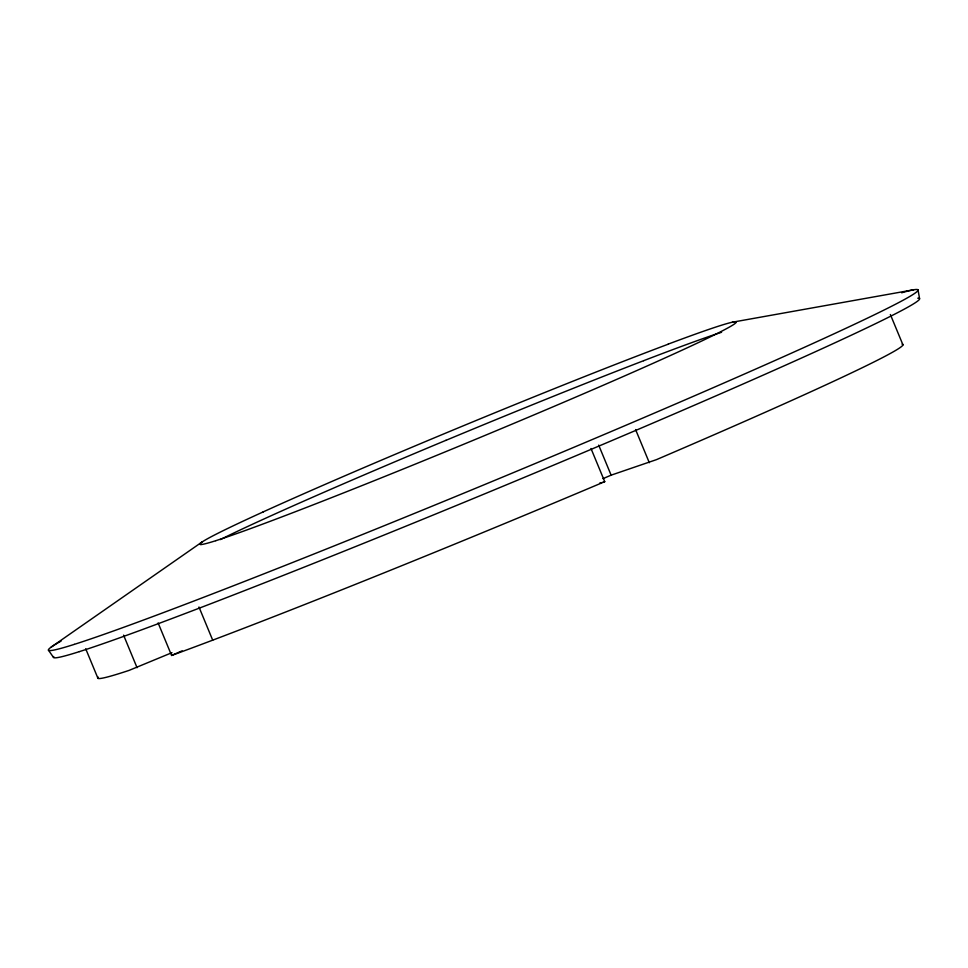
<?xml version="1.0" encoding="UTF-8"?>
<svg xmlns="http://www.w3.org/2000/svg" width="968" height="968" viewBox="0 0 968 968"><rect width="100%" height="100%" fill="white"/><g stroke="black" fill="none" stroke-linecap="round" stroke-linejoin="round"><path stroke-width="1.45" d="M51.183 647.096L202.36 541.778M158.111 622.908L171.59 655.457L176.866 653.146M178.172 652.565L182.129 650.835M98.155 677.08A435.842 12.935 -22.5 0 0 129.131 670.376L171.977 652.662M602.967 478.652A324.074 9.62 -22.5 0 0 611.123 475.167L656.401 459.667A435.709 12.923 -22.5 0 0 902.079 344.184M599.724 483.08L601.394 482.608M603.064 482.137L604.734 481.665L591 448.511M732.352 322.211L913.623 289.795M48.436 650.169L53.518 657.441M890.366 314.515L902.962 344.898M635.577 429.562L649.31 462.704M598.684 445.135L611.123 475.167M198.972 607.009L212.694 640.163A436.411 12.947 -22.5 0 1 171.602 655.457M123.577 635.153L137.057 667.702M85.716 648.79L97.732 677.794M918.027 289.892L919.564 298.616M604.734 481.653A435.842 12.935 -22.5 0 1 212.645 640.175M721.583 332.278A288.053 8.543 -22.5 0 0 706.894 337.227A291.271 8.639 -22.5 0 0 670.776 350.38A288.597 8.567 -22.5 0 0 643.647 360.689M220.353 539.599A290.146 8.603 -22.5 0 1 265.74 518.17A288.597 8.567 -22.5 0 1 292.13 506.3A291.259 8.639 -22.5 0 1 343.797 483.661A288.053 8.543 -22.5 0 1 379.347 468.403A291.731 8.652 -22.5 0 1 445.994 440.307M445.909 440.355A290.146 8.603 -22.5 0 1 643.551 360.737M79.388 651.621A468.427 13.891 -22.5 0 0 504.134 485.779A471.126 13.976 -22.5 0 0 633.81 431.244A465.124 13.794 -22.5 0 0 691.212 406.596A470.315 13.951 -22.5 0 0 774.642 370.042A466.007 13.83 -22.5 0 0 817.319 350.864A470.617 13.963 -22.5 0 0 873.438 324.691A468.028 13.879 -22.5 0 0 919.225 298.374A471.077 13.976 -22.5 0 0 917.773 298.217M53.772 656.558A468.052 13.891 -22.5 0 0 53.857 657.671A471.21 13.976 -22.5 0 0 79.279 651.658M74.403 644.337A470.339 13.951 -22.5 0 0 500.892 477.817A473.049 14.036 -22.5 0 0 631.1 423.052A467.024 13.854 -22.5 0 0 688.732 398.308A472.239 14.012 -22.5 0 0 772.512 361.608A467.907 13.879 -22.5 0 0 815.359 342.357A472.541 14.024 -22.5 0 0 871.708 316.076A469.94 13.939 -22.5 0 0 917.676 289.65A473.001 14.036 -22.5 0 0 901.644 292.784M61.081 641.094A469.964 13.939 -22.5 0 0 48.775 650.411A473.134 14.036 -22.5 0 0 74.306 644.373M215.816 540.676A290.073 8.603 -22.5 0 0 492.518 432.297A291.767 8.652 -22.5 0 0 559.165 404.2A288.053 8.543 -22.5 0 0 594.715 388.942A291.259 8.639 -22.5 0 0 646.382 366.303A288.597 8.567 -22.5 0 0 672.808 354.421A290.122 8.603 -22.5 0 0 735.063 321.799A291.731 8.652 -22.5 0 0 720.168 325.647A288.053 8.543 -22.5 0 0 704.305 330.971A291.271 8.639 -22.5 0 0 668.186 344.124M201.005 544.5A290.073 8.603 -22.5 0 1 263.272 511.866M668.174 344.209A288.597 8.567 -22.5 0 0 641.034 354.518A290.073 8.603 -22.5 0 0 443.404 434.063A291.731 8.652 -22.5 0 0 376.758 462.147A288.053 8.543 -22.5 0 0 341.208 477.406A291.259 8.639 -22.5 0 0 289.541 500.045A288.597 8.567 -22.5 0 0 263.114 511.927M215.743 540.713A291.816 8.652 -22.5 0 1 200.896 544.536"/></g></svg>
